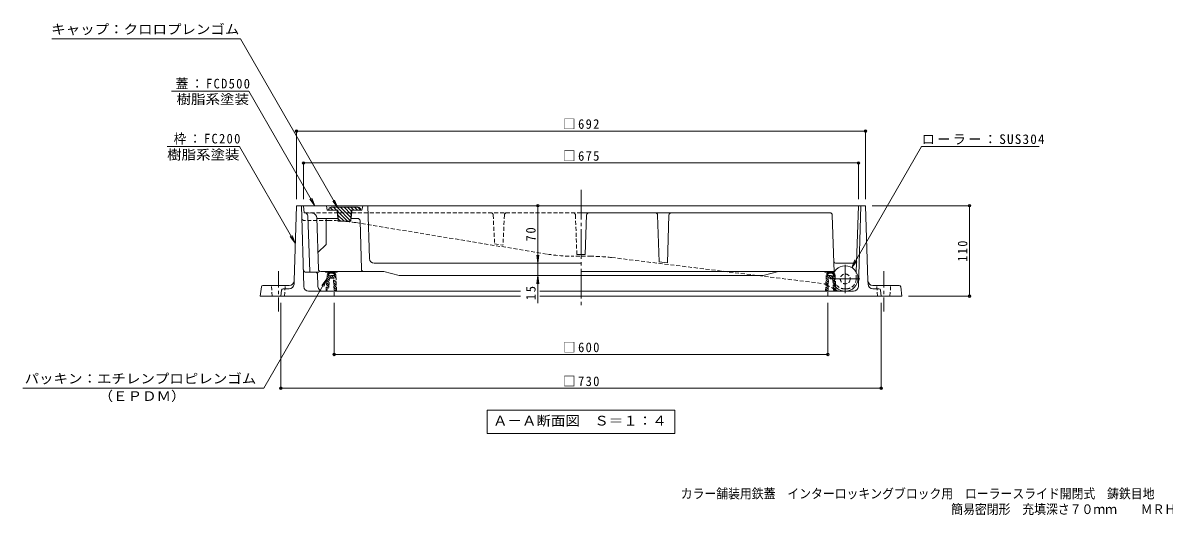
# Model space of a CAD drawing. Units: millimetres at full size, sheet at 1:4; details may follow other scales. Extents: x -989 to 1111, y -780 to 780.
# Drawn here: x -989 to 399, y -780 to -182 of the extents above; entities that cross this region are included whole.
import ezdxf
from ezdxf.enums import TextEntityAlignment as Align

# ---------------------------------------------------------------- set-up
doc = ezdxf.new("R2010")
doc.units = ezdxf.units.MM
doc.header["$LTSCALE"] = 4
doc.header["$PDMODE"] = 32
doc.header["$PDSIZE"] = 3.2
for name, pattern in [('CHAIN1', [8, 5, -1, 1, -1]), ('CHAIN2', [12, 9, -1, 1, -1]), ('DASHED1', [1.8, 1.2, -0.6])]:
    doc.linetypes.add(name, pattern=pattern)
for name, color, linetype, lineweight in [('A-0', 7, 'CHAIN2', 9), ('A-1', 2, 'Continuous', 9), ('A-2', 3, 'Continuous', 9), ('A-4', 7, 'Continuous', 9), ('A-5', 7, 'Continuous', 9), ('A-6', 6, 'DASHED1', 9), ('A-9', 7, 'Continuous', 9)]:
    doc.layers.add(name, color=color, linetype=linetype, lineweight=lineweight)
doc.layers.add('F-5_F-5ﾚｲﾔ', color=2, linetype='Continuous')
doc.styles.add('ＭＳ ゴシック', font='')
doc.styles.get('ＭＳ ゴシック').set_extended_font_data('MS Gothic')

msp = doc.modelspace()

# ---------------------------------------------------------------- linework, layer by layer
at = {"layer": 'A-0'}
msp.add_line((-310.462, -384.629), (-310.462, -524.838), dxfattribs=at)
at = {"layer": 'A-1'}
for p, q in [((-659.282, -495.068), (-656.462, -403.882)), ((-647.63, -502.055), (-650.462, -403.882)), ((26.707, -502.055), (29.538, -403.882)), ((-644.239, -484.882), (-632.561, -484.882)), ((-659.405, -499.068), (-659.282, -495.068)), ((-630.375, -502.143), (-631.063, -486.317)), ((38.482, -499.068), (38.358, -495.068)), ((-700.461, -513.882), (-699.165, -502.653)), ((-665.279, -500.882), (-697.178, -500.882)), ((-674.659, -506.662), (-675.462, -513.882)), ((-665.403, -504.882), (-672.672, -504.882)), ((-641.632, -507.882), (-384.012, -507.882)), ((-360.401, -507.882), (20.709, -507.882)), ((44.356, -500.882), (76.255, -500.882)), ((44.479, -504.882), (51.748, -504.882)), ((53.736, -506.662), (54.538, -513.882)), ((79.538, -513.882), (78.242, -502.653)), ((-384.012, -513.882), (-700.461, -513.882)), ((79.538, -513.882), (-360.401, -513.882))]:
    msp.add_line(p, q, dxfattribs=at)
at = {"layer": 'A-1', "linetype": 'DASHED1'}
for p, q in [((-616.781, -421.882), (-647.028, -421.882)), ((-584.358, -424.528), (-351.124, -462.809)), ((-297.732, -465.382), (-319.145, -465.382)), ((-273.284, -466.882), (-16.618, -498.494)), ((-617.11, -502.257), (-616.462, -491.882)), ((-616.441, -491.882), (-611.462, -491.88)), ((-610.462, -513.882), (-611.462, -491.882)), ((-10.461, -513.882), (-9.462, -491.882)), ((-4.483, -491.882), (-9.461, -491.88)), ((-3.637, -505.07), (-4.462, -491.882)), ((-685.962, -513.882), (-686.962, -500.882)), ((-670.962, -513.882), (-669.962, -500.882)), ((-2.024, -505.745), (-10.734, -500.519)), ((50.038, -513.882), (49.039, -500.882)), ((65.038, -513.882), (66.038, -500.882))]:
    msp.add_line(p, q, dxfattribs=at)
at = {"layer": 'A-1', "linetype": 'CHAIN1'}
for p, q in [((-678.462, -483.416), (-678.462, -532.553)), ((57.538, -483.416), (57.538, -532.553))]:
    msp.add_line(p, q, dxfattribs=at)
at = {"layer": 'A-1'}
msp.add_lwpolyline([(38.358, -495.068), (35.538, -403.882), (-656.462, -403.882)], dxfattribs=at)
at = {"layer": 'A-1', "linetype": 'DASHED1'}
for centre, radius, start, end in [((-647.028, -418.882), 3, 181.6523, 270), ((-616.781, -621.882), 200, 80.67026, 90), ((-319.145, -265.382), 200, 260.79915, 270), ((-297.732, -665.382), 200, 82.97871, 90), ((-18.452, -513.381), 15, 59.03642, 82.97871), ((-623.098, -501.882), 6, 270, 356.42367), ((-0.643, -504.882), 3, 183.57633, 270), ((5.693, -492.882), 15, 239.03642, 270)]:
    msp.add_arc(centre, radius, start, end, dxfattribs=at)
at = {"layer": 'A-1'}
for centre, radius, start, end in [((-644.239, -480.882), 4, 181.6523, 270), ((-632.561, -486.382), 1.5, 2.48956, 90), ((-665.403, -498.882), 6, 270, 358.22853), ((-665.279, -494.882), 6, 270, 358.22853), ((44.356, -494.882), 6, 181.77147, 270), ((44.479, -498.882), 6, 181.77147, 270), ((-697.178, -502.882), 2, 90, 173.41806), ((-672.672, -506.882), 2, 90.00002, 173.65982), ((-641.632, -501.882), 6, 181.6523, 270), ((-624.38, -501.882), 6, 182.48956, 270), ((20.709, -501.882), 6, 270, 358.3477), ((51.748, -506.882), 2, 6.34018, 89.99998), ((76.255, -502.882), 2, 6.58194, 90)]:
    msp.add_arc(centre, radius, start, end, dxfattribs=at)
at = {"layer": 'A-2'}
for p, q in [((-646.962, -412.384), (-647.962, -403.882)), ((27.038, -403.882), (-647.962, -403.882)), ((-637.139, -413.028), (-646.962, -412.384)), ((-642.537, -416.284), (-640.221, -483.917)), ((-619.962, -403.882), (-618.962, -409.382)), ((-606.962, -409.382), (-618.962, -409.382)), ((-606.962, -409.382), (-605.962, -419.382)), ((-588.962, -409.382), (-589.962, -419.382)), ((-588.962, -409.382), (-576.962, -409.382)), ((-575.962, -403.882), (-576.962, -409.382)), ((-567.828, -468.054), (-569.662, -403.882)), ((-8.065, -412.384), (-310.462, -412.384)), ((-303.648, -415.185), (-305.389, -463.383)), ((-217.319, -415.234), (-215.607, -471.98)), ((-203.604, -415.234), (-205.313, -473.248)), ((-5.067, -415.28), (-2.664, -484.583)), ((24.235, -484.774), (27.038, -403.882)), ((-631.534, -418.844), (-629.759, -480.968)), ((-605.777, -419.382), (-631.534, -419.382)), ((-620.332, -419.382), (-620.332, -450.932)), ((-582.138, -419.382), (-590.147, -419.382)), ((-579.14, -422.297), (-577.463, -480.968)), ((-630.332, -460.932), (-620.332, -450.932)), ((-310.462, -463.383), (-305.389, -463.383)), ((-639.222, -484.882), (-630.186, -484.882)), ((-628.802, -483.963), (-628.527, -483.307)), ((-626.76, -483.882), (-550.39, -483.882)), ((-620.962, -484.882), (-621.406, -483.882)), ((-620.962, -484.882), (-609.212, -484.882)), ((-609.212, -484.882), (-606.962, -484.882)), ((-606.962, -484.882), (-606.517, -483.882)), ((-561.831, -473.882), (-310.462, -473.882)), ((-550.39, -483.882), (-531.73, -488.882)), ((-2.688, -483.882), (-310.462, -483.882)), ((-215.607, -471.98), (-205.313, -473.248)), ((-70.534, -483.882), (-89.194, -488.882)), ((-13.962, -484.882), (-14.406, -483.882)), ((-11.712, -484.882), (-13.962, -484.882)), ((-2.834, -484.882), (-11.712, -484.882)), ((22.681, -473.882), (-1.103, -473.882)), ((-531.73, -488.882), (-89.194, -488.882))]:
    msp.add_line(p, q, dxfattribs=at)
at = {"layer": 'A-2', "linetype": 'DASHED1'}
for p, q in [((-310.462, -412.384), (-646.962, -412.384)), ((-417.319, -415.234), (-415.564, -450.232)), ((-403.604, -415.234), (-405.365, -451.908)), ((-317.275, -415.185), (-315.534, -463.383)), ((-415.564, -450.232), (-405.365, -451.908)), ((-315.534, -463.383), (-310.462, -463.383)), ((-2.664, -484.583), (-2.362, -493.298)), ((23.94, -493.298), (24.235, -484.774)), ((11.947, -504.882), (9.631, -504.882))]:
    msp.add_line(p, q, dxfattribs=at)
at = {"layer": 'A-2', "linetype": 'CHAIN2'}
for p, q in [((10.731, -475.603), (10.731, -510.162)), ((-7.69, -492.882), (29.152, -492.882))]:
    msp.add_line(p, q, dxfattribs=at)
at = {"layer": 'A-2', "linetype": 'DASHED1'}
msp.add_circle((10.731, -492.882), 6, dxfattribs=at)
at = {"layer": 'A-2'}
for centre, radius, start, end in [((-646.535, -416.421), 4, 1.9611, 86.24867), ((-637.532, -419.015), 6, 1.63658, 86.24867), ((-300.655, -415.384), 3, 90, 176.18593), ((-220.315, -415.384), 3, 2.86241, 90), ((-200.608, -415.384), 3, 90, 177.13759), ((-8.065, -415.384), 3, 1.98558, 90), ((-582.138, -422.382), 3, 1.63658, 90), ((-561.831, -467.882), 6, 181.63658, 270), ((-639.222, -483.882), 1, 181.9611, 270), ((-630.186, -483.382), 1.5, 270, 337.24718), ((-626.76, -480.882), 3, 181.63658, 270), ((-574.464, -480.882), 3, 181.63658, 270), ((-1.103, -471.882), 2, 181.98558, 270), ((22.681, -471.882), 2, 270, 358.0153)]:
    msp.add_arc(centre, radius, start, end, dxfattribs=at)
at = {"layer": 'A-2', "linetype": 'DASHED1'}
for centre, radius, start, end in [((-420.315, -415.384), 3, 2.86241, 90), ((-400.608, -415.384), 3, 90, 177.13759), ((-320.268, -415.384), 3, 3.81407, 90), ((9.631, -492.882), 12, 181.98558, 270), ((11.947, -492.882), 12, 270, 358.0153)]:
    msp.add_arc(centre, radius, start, end, dxfattribs=at)
at = {"layer": 'A-4'}
for p, q in [((-656.462, -311.981), (-656.462, -395.882)), ((35.538, -313.181), (-656.462, -313.181)), ((35.538, -311.981), (35.538, -395.882)), ((-647.962, -350.799), (-647.962, -395.882)), ((27.038, -351.999), (-647.962, -351.999)), ((27.038, -350.799), (27.038, -395.882)), ((-363.107, -473.882), (-363.107, -403.882)), ((162.987, -403.882), (43.538, -403.882)), ((161.787, -513.882), (161.787, -403.882)), ((-363.107, -473.882), (-364.413, -463.968)), ((-363.107, -473.882), (-361.802, -463.968)), ((-363.107, -473.882), (-363.107, -488.882)), ((-363.107, -488.882), (-364.413, -498.797)), ((-675.462, -626.996), (-675.462, -521.882)), ((-610.462, -585.788), (-610.462, -521.882)), ((-10.461, -585.788), (-10.461, -521.882)), ((54.538, -626.996), (54.538, -521.882)), ((162.987, -513.882), (87.539, -513.882)), ((-610.462, -584.588), (-10.461, -584.588)), ((-675.462, -625.796), (54.538, -625.796))]:
    msp.add_line(p, q, dxfattribs=at)
msp.add_lwpolyline([(-363.107, -522.525), (-363.107, -488.882), (-361.802, -498.797)], dxfattribs=at)
for p in [(-656.462, -313.181), (35.538, -313.181), (-647.962, -351.999), (27.038, -351.999), (-363.107, -403.882), (161.787, -403.882), (161.787, -513.882), (-610.462, -584.588), (-10.461, -584.588), (-675.462, -625.796), (54.538, -625.796)]:
    msp.add_point(p, dxfattribs=at)
at = {"layer": 'A-5'}
for p, q in [((-954.07, -201.268), (-724.637, -201.268)), ((-724.637, -201.268), (-724.446, -201.268)), ((-808.467, -264.521), (-714.422, -264.521)), ((-813.719, -331.959), (-725.91, -331.959)), ((-725.91, -331.959), (-725.719, -331.959)), ((246.449, -331.959), (103.64, -331.959)), ((246.449, -331.959), (246.64, -331.959)), ((-633.962, -403.882), (-640.049, -395.949)), ((-606.212, -406.386), (-612.299, -398.452)), ((-657.872, -449.475), (-663.959, -441.542)), ((18.697, -479.086), (22.523, -469.847)), ((-696.273, -625.796), (-619.496, -492.815)), ((-619.496, -492.815), (-625.584, -500.748)), ((-619.496, -492.815), (-623.323, -502.053)), ((-696.273, -625.796), (-989.142, -625.796)), ((-424.662, -652.549), (-196.262, -652.549)), ((-424.662, -652.549), (-424.662, -680.549)), ((-196.262, -652.549), (-196.262, -680.549)), ((-424.662, -680.549), (-196.262, -680.549))]:
    msp.add_line(p, q, dxfattribs=at)
for points in [[(-724.637, -201.268), (-606.212, -406.386), (-610.039, -397.147)], [(-714.422, -264.521), (-633.962, -403.882), (-637.789, -394.644)], [(-725.719, -331.959), (-657.872, -449.475), (-661.698, -440.236)], [(103.64, -331.959), (18.697, -479.086), (24.784, -471.152)]]:
    msp.add_lwpolyline(points, dxfattribs=at)
at = {"layer": 'A-6', "linetype": 'Continuous'}
for p, q in [((-617.462, -408.886), (-617.462, -409.382)), ((-617.462, -409.382), (-605.962, -409.382)), ((-616.347, -409.386), (-617.409, -408.324)), ((-612.105, -409.386), (-615.44, -406.05)), ((-614.462, -405.886), (-581.462, -405.886)), ((-607.862, -409.386), (-611.362, -405.886)), ((-590.21, -422.795), (-607.119, -405.886)), ((-605.712, -422.886), (-605.962, -409.382)), ((-594.362, -422.886), (-605.926, -411.322)), ((-598.604, -422.886), (-605.846, -415.644)), ((-590.133, -418.629), (-602.877, -405.886)), ((-590.056, -414.464), (-598.634, -405.886)), ((-589.979, -410.298), (-594.391, -405.886)), ((-586.652, -409.382), (-590.149, -405.886)), ((-582.409, -409.382), (-585.906, -405.886)), ((-578.462, -409.087), (-581.663, -405.886)), ((-578.462, -408.886), (-578.462, -409.382)), ((-602.847, -422.886), (-605.766, -419.967)), ((-590.212, -422.886), (-605.712, -422.886))]:
    msp.add_line(p, q, dxfattribs=at)
at = {"layer": 'A-6'}
for p, q in [((-617.267, -485.436), (-616.365, -486.338)), ((-615.236, -484.882), (-612.589, -484.882)), ((-614.992, -484.882), (-613.992, -485.882)), ((-612.138, -484.908), (-608.614, -488.432)), ((-10.154, -485.32), (-9.236, -486.238)), ((-5.687, -484.882), (-8.335, -484.882)), ((-7.764, -484.882), (-6.764, -485.882)), ((-4.846, -484.972), (-1.777, -488.041)), ((-619.228, -488.627), (-620.397, -506.882)), ((-619.769, -497.076), (-616.962, -499.883)), ((-619.599, -494.418), (-616.795, -497.221)), ((-619.428, -491.76), (-616.629, -494.559)), ((-619.258, -489.101), (-616.477, -491.882)), ((-618.681, -486.85), (-617.615, -487.916)), ((-617.769, -488.695), (-617.781, -488.882)), ((-610.101, -488.882), (-617.781, -488.882)), ((-616.649, -488.882), (-613.647, -491.884)), ((-613.104, -485.882), (-614.775, -485.882)), ((-613.82, -488.882), (-608.335, -494.367)), ((-611.357, -494.174), (-608.201, -497.33)), ((-611.223, -497.137), (-608.066, -500.294)), ((-610.992, -488.882), (-608.47, -491.404)), ((-610.101, -488.882), (-610.107, -488.746)), ((-608.593, -488.701), (-607.766, -506.882)), ((-12.33, -488.701), (-13.157, -506.882)), ((-12.704, -496.913), (-9.821, -499.795)), ((-12.581, -494.207), (-9.698, -497.09)), ((-12.458, -491.502), (-9.575, -494.384)), ((-12.335, -488.797), (-9.249, -491.882)), ((-11.653, -486.649), (-10.585, -487.718)), ((-10.823, -488.882), (-10.817, -488.746)), ((-10.823, -488.882), (-3.142, -488.882)), ((-9.42, -488.882), (-6.419, -491.884)), ((-7.82, -485.882), (-6.148, -485.882)), ((-6.592, -488.882), (-1.343, -494.132)), ((-4.331, -493.972), (-3.071, -495.232)), ((-4.143, -496.988), (-1.581, -499.55)), ((-3.764, -488.882), (-1.536, -491.109)), ((-3.154, -488.695), (-3.142, -488.882)), ((-3.071, -495.232), (-1.149, -497.153)), ((-1.696, -488.627), (-0.926, -500.639)), ((-1.581, -499.55), (-0.956, -500.176)), ((-619.776, -506.882), (-620.397, -506.882)), ((-620.28, -505.05), (-619.034, -506.296)), ((-620.11, -502.392), (-617.801, -504.7)), ((-619.939, -499.734), (-617.134, -502.539)), ((-611.088, -500.1), (-607.931, -503.257)), ((-610.953, -503.063), (-607.797, -506.22)), ((-607.766, -506.882), (-610.78, -506.882)), ((-13.157, -506.882), (-10.143, -506.882)), ((-13.073, -505.029), (-11.22, -506.882)), ((-12.95, -502.324), (-10.067, -505.206)), ((-12.827, -499.618), (-9.944, -502.501)), ((-3.954, -500.005), (-0.762, -503.198)), ((-3.766, -503.023), (-0.568, -506.22)), ((-2.883, -506.882), (-0.526, -506.882)), ((-0.926, -500.639), (-0.526, -506.882))]:
    msp.add_line(p, q, dxfattribs=at)
at = {"layer": 'A-6', "linetype": 'Continuous'}
msp.add_lwpolyline([(-590.212, -422.886), (-589.962, -409.382), (-578.462, -409.382)], dxfattribs=at)
for centre, start, end in [((-614.462, -408.886), 90, 180), ((-581.462, -408.886), 0, 90)]:
    msp.add_arc(centre, 3, start, end, dxfattribs=at)
at = {"layer": 'A-6'}
for centre, radius, start, end in [((-615.236, -488.882), 4, 90, 176.33333), ((-612.589, -488.882), 4, 2.60222, 90), ((-8.335, -488.882), 4, 90, 177.39778), ((-5.687, -488.882), 4, 3.66667, 90), ((-614.775, -488.882), 3, 90.00002, 176.42368), ((-613.104, -488.882), 3, 2.60257, 90), ((-7.82, -488.882), 3, 90, 177.39743), ((-6.148, -488.882), 3, 3.57632, 89.99998)]:
    msp.add_arc(centre, radius, start, end, dxfattribs=at)
at = {"layer": 'A-9'}
msp.add_circle((10.731, -492.382), 15.5, dxfattribs=at)

# ---------------------------------------------------------------- texts
at = {"layer": 'A-4', "color": 2, "char_height": 11.73, "attachment_point": 7, "style": 'ＭＳ ゴシック'}
for s, insert in [('\\T1.21;\\W0.95;□692', (-332.462, -310.781)), ('\\T1.21;\\W0.95;□675', (-332.462, -349.599)), ('\\T1.21;\\W0.95;□600', (-332.462, -582.188)), ('\\T1.21;\\W0.95;□730', (-332.462, -623.396))]:
    msp.add_mtext(s, dxfattribs=dict(at, insert=insert))
at = {"layer": 'A-4', "color": 2, "char_height": 11.73, "attachment_point": 7, "rotation": 90, "style": 'ＭＳ ゴシック'}
for s, insert in [('\\T1.27;\\W0.95;70', (-365.507, -447.382)), ('\\T1.27;\\W0.9;110', (159.387, -471.882)), ('\\T1.27;\\W0.95;15', (-365.507, -518.71))]:
    msp.add_mtext(s, dxfattribs=dict(at, insert=insert))
at = {"layer": 'A-5', "color": 2, "style": 'ＭＳ ゴシック', "width": 1.1}
for s, p in [('キャップ：クロロプレンゴム', (-954.645, -198.868)), ('樹脂系塗装', (-802.231, -283.841)), ('樹脂系塗装', (-813.719, -351.279)), ('パッキン：エチレンプロピレンゴム', (-986.974, -623.396)), ('（ＥＰＤＭ）', (-896.974, -644.652)), ('Ａ－Ａ断面図\u3000Ｓ＝１：４', (-417.462, -674.549))]:
    msp.add_text(s, height=11.73, dxfattribs=at).set_placement(p, align=Align.BOTTOM_LEFT)
at = {"layer": 'A-5', "color": 2, "char_height": 11.73, "attachment_point": 7, "style": 'ＭＳ ゴシック'}
for s, insert in [('\\T1.21;\\W0.95;蓋：FCD500', (-803.231, -262.121)), ('\\T1.21;\\W0.95;枠：FC200', (-805.719, -329.559)), ('\\T1.18;ローラー：SUS304', (103.64, -329.559))]:
    msp.add_mtext(s, dxfattribs=dict(at, insert=insert))
at = {"layer": 'F-5_F-5ﾚｲﾔ', "style": 'ＭＳ ゴシック', "width": 0.9}
for s, p in [('カラー舗装用鉄蓋\u3000インターロッキングブロック用\u3000ローラースライド開閉式\u3000鋳鉄目地', (-189.237, -763.175)), ('簡易密閉形\u3000充填深さ７０ｍｍ\u3000\u3000ＭＲＨＲＳ－Ｓ－６０７０', (139.61, -782.131))]:
    msp.add_text(s, height=11.73, dxfattribs=at).set_placement(p, align=Align.BOTTOM_LEFT)

doc.saveas('drawing.dxf')
